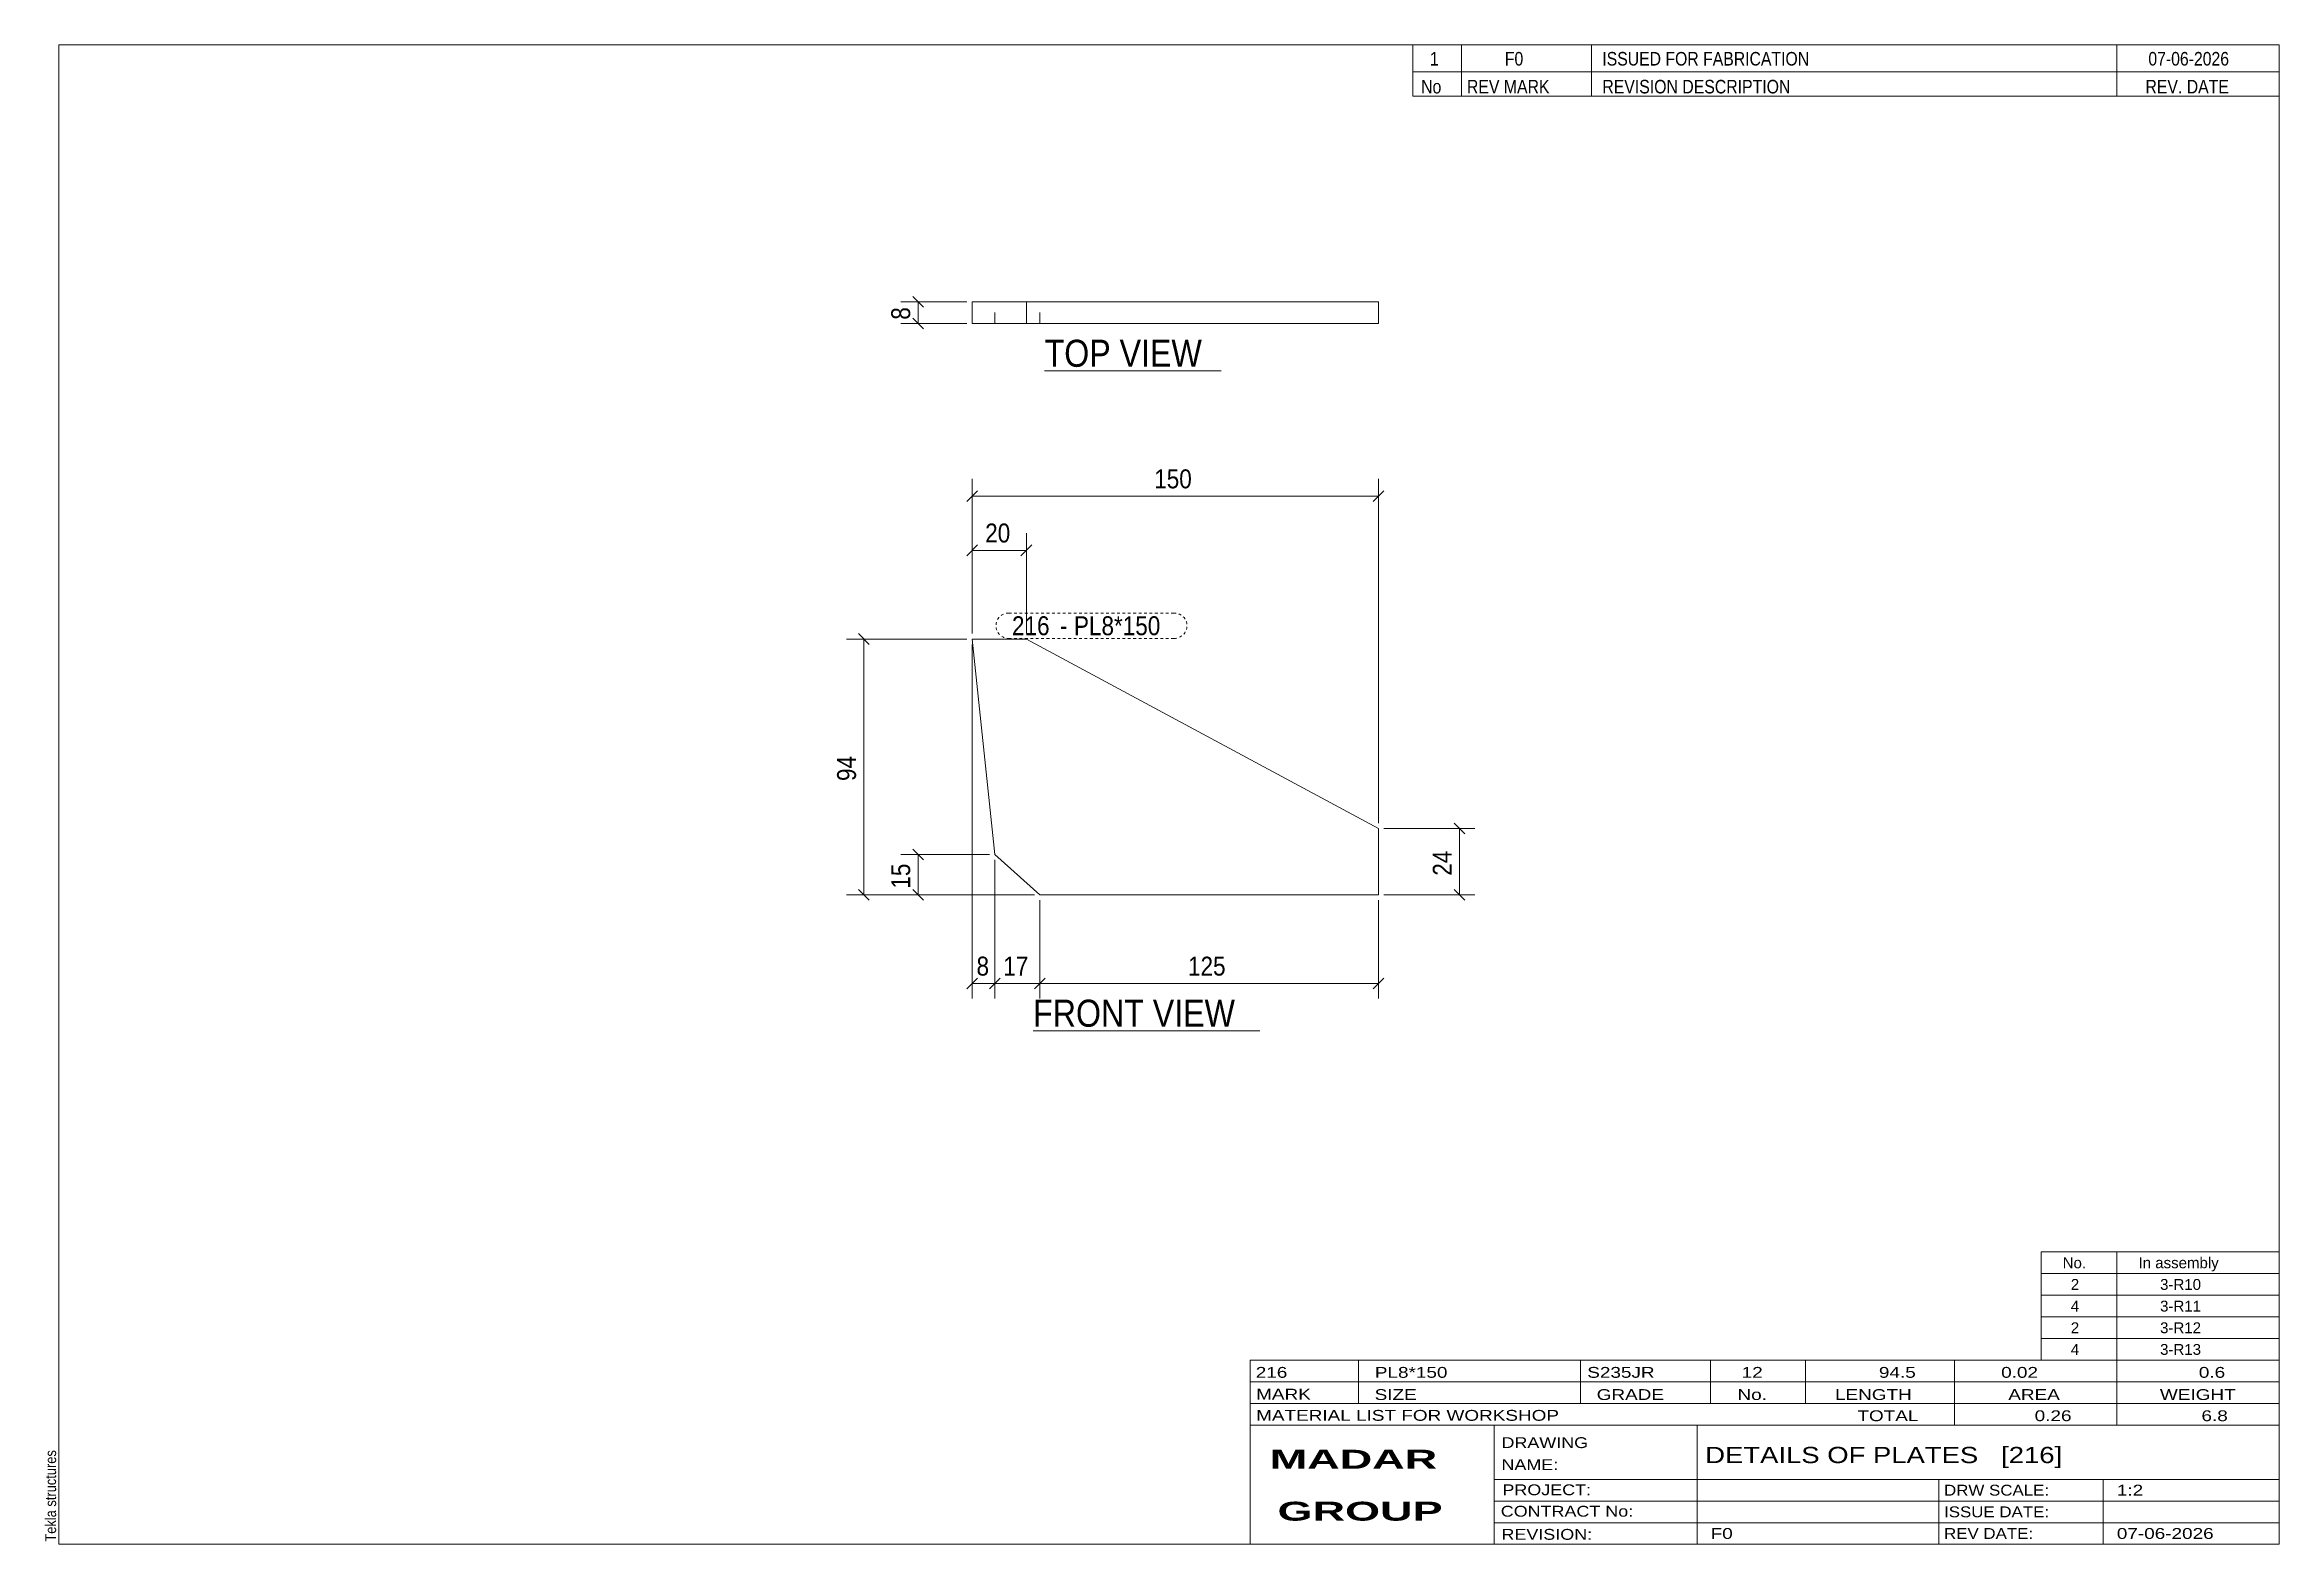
# Model space of a CAD drawing. Header units: millimetres. Extents: x 2 to 415, y 5 to 282.
import ezdxf

# ---------------------------------------------------------------- set-up
doc = ezdxf.new("R2010")
doc.units = ezdxf.units.MM
for name, pattern in [('XKITLINE00', [0]), ('XKITLINE02', [4, 2, -2]), ('XKITLINE04', [3, 0.5, -0.5, 0.5, -0.5, 0.5, -0.5])]:
    doc.linetypes.add(name, pattern=pattern)
for name, color, linetype, lineweight in [('Dimensions', 7, 'Continuous', 0), ('DrawingSheet', 5, 'Continuous', 0), ('OtherObjectType', 7, 'Continuous', 0), ('Part', 2, 'Continuous', 0), ('PartMark', 7, 'Continuous', 0)]:
    doc.layers.add(name, color=color, linetype=linetype, lineweight=lineweight)
doc.styles.add('ARIAL', font='ARIAL.TTF')
doc.styles.add('ARIAL_BOLD', font='ARIALBD.TTF')
doc.styles.add('ARIAL_NARROW', font='ARIALN.TTF')

# ---------------------------------------------------------------- blocks, each defined once
blk = doc.blocks.new('*A1')
at = {"layer": 'Part', "color": 2, "linetype": 'XKITLINE00', "lineweight": 0}
for p, q in [((177.85, 132.44), (173.65, 172.22)), ((173.65, 172.22), (183.65, 172.22)), ((248.65, 137.22), (183.65, 172.22)), ((248.65, 137.22), (248.65, 124.98)), ((186.13, 124.98), (177.85, 132.44)), ((248.65, 124.98), (186.13, 124.98))]:
    blk.add_line(p, q, dxfattribs=at)
blk = doc.blocks.new('*A2')
at = {"layer": 'Part', "color": 2, "linetype": 'XKITLINE00', "lineweight": 0}
for p, q in [((173.65, 230.5), (173.65, 234.5)), ((173.65, 234.5), (248.65, 234.5)), ((183.65, 230.5), (183.65, 234.5)), ((248.65, 234.5), (248.65, 230.5)), ((173.65, 230.5), (248.65, 230.5))]:
    blk.add_line(p, q, dxfattribs=at)
at = {"layer": 'Part', "color": 7, "linetype": 'XKITLINE02', "lineweight": 0}
for p, q in [((177.85, 230.5), (177.85, 234.5)), ((186.13, 230.5), (186.13, 234.5)), ((248.65, 230.5), (248.65, 234.5))]:
    blk.add_line(p, q, dxfattribs=at)
blk = doc.blocks.new('*A3')
at = {"layer": 'DrawingSheet', "color": 5, "linetype": 'XKITLINE00', "lineweight": 0}
for p, q in [((415, 282), (5, 282)), ((5, 282), (5, 5)), ((415, 5), (415, 282)), ((5, 5), (415, 5))]:
    blk.add_line(p, q, dxfattribs=at)
at = {"layer": 'DrawingSheet', "color": 5, "style": 'ARIAL', "width": 0.85}
blk.add_text('Tekla structures', height=2, rotation=90, dxfattribs=at).set_placement((4.5, 5.5))
blk = doc.blocks.new('*A4')
at = {"layer": 'OtherObjectType', "color": 7, "linetype": 'XKITLINE00', "lineweight": 0}
for p, q in [((371, 59), (415, 59)), ((371, 55), (371, 59)), ((385, 55), (385, 59)), ((415, 55), (415, 59)), ((371, 55), (415, 55)), ((371, 51), (371, 55)), ((385, 51), (385, 55)), ((415, 51), (415, 55)), ((371, 51), (415, 51)), ((371, 47), (371, 51)), ((385, 47), (385, 51)), ((415, 47), (415, 51)), ((371, 47), (415, 47)), ((371, 43), (371, 47)), ((385, 43), (385, 47)), ((415, 43), (415, 47)), ((371, 43), (415, 43)), ((371, 39), (371, 43)), ((385, 39), (385, 43)), ((415, 39), (415, 43)), ((371, 39), (415, 39))]:
    blk.add_line(p, q, dxfattribs=at)
at = {"layer": 'OtherObjectType', "color": 7, "style": 'ARIAL_NARROW', "width": 1.211571}
for s, p in [('No.', (375, 56)), ('In assembly', (389, 56)), ('2', (376.5, 52)), ('3-R10', (392.99, 52)), ('4', (376.5, 48)), ('3-R11', (392.99, 48)), ('2', (376.5, 44)), ('3-R12', (392.99, 44)), ('4', (376.5, 40)), ('3-R13', (392.99, 40))]:
    blk.add_text(s, height=2, dxfattribs=at).set_placement(p)
blk = doc.blocks.new('*A5')
at = {"layer": 'OtherObjectType', "color": 7, "linetype": 'XKITLINE00', "lineweight": 0}
for p, q in [((255, 282), (415, 282)), ((415, 282), (255, 282)), ((255, 282), (255, 277)), ((264, 282), (264, 277)), ((288, 282), (288, 277)), ((385, 282), (385, 277)), ((415, 282), (415, 277)), ((255, 277), (415, 277)), ((255, 277), (255, 272.5)), ((255, 277), (415, 277)), ((264, 277), (264, 272.5)), ((288, 277), (288, 272.5)), ((385, 277), (385, 272.5)), ((415, 277), (415, 272.5)), ((415, 272.5), (255, 272.5))]:
    blk.add_line(p, q, dxfattribs=at)
at = {"layer": 'OtherObjectType', "color": 7, "style": 'ARIAL_NARROW'}
for s, width, p in [('1', 1.017001, (258.16, 278.15)), ('F0', 1.017001, (272, 278.15)), ('ISSUED FOR FABRICATION', 1.017001, (290, 278.15)), ('07-06-2026', 1.017001, (390.82, 278.15)), ('No', 1.02, (256.54, 273)), ('REV MARK', 1.02, (265, 273)), ('REVISION DESCRIPTION', 1.02, (290, 273)), ('REV. DATE', 1.02, (390.28, 273))]:
    blk.add_text(s, height=2.5, dxfattribs=dict(at, width=width)).set_placement(p)
blk = doc.blocks.new('*A6')
at = {"layer": 'OtherObjectType', "color": 7, "linetype": 'XKITLINE00', "lineweight": 0}
for p, q in [((225, 39), (415, 39)), ((225, 39), (225, 35)), ((225, 39), (415, 39)), ((245, 35), (245, 39)), ((286, 35), (286, 39)), ((310, 35), (310, 39)), ((327.5, 35), (327.5, 39)), ((355, 35), (355, 39)), ((385, 35), (385, 39)), ((415, 35), (415, 39)), ((225, 35), (415, 35)), ((225, 35), (225, 5)), ((225, 35), (415, 35)), ((245, 31), (245, 35)), ((286, 31), (286, 35)), ((310, 31), (310, 35)), ((327.5, 31), (327.5, 35)), ((355, 31), (355, 35)), ((385, 31), (385, 35)), ((415, 31), (415, 35)), ((225, 31), (415, 31)), ((355, 27), (355, 31)), ((385, 27), (385, 31)), ((415, 27), (415, 31)), ((225, 27), (415, 27)), ((270, 21), (270, 27)), ((307.5, 17), (307.5, 27)), ((415, 21), (415, 27)), ((270, 21), (270, 5)), ((415, 17), (415, 21)), ((270, 17), (415, 17)), ((307.5, 5), (307.5, 17)), ((352.16, 13), (352.16, 17)), ((382.5, 5), (382.5, 17)), ((415, 13), (415, 17)), ((270, 13), (415, 13)), ((352.16, 5), (352.16, 13)), ((415, 9), (415, 13)), ((270, 9), (415, 9)), ((415, 5), (415, 9)), ((225, 5), (415, 5)), ((262.5, 5), (415, 5))]:
    blk.add_line(p, q, dxfattribs=at)
at = {"layer": 'OtherObjectType', "color": 7, "style": 'ARIAL_NARROW'}
for s, height, width, p in [('216', 2, 1.525501, (226.01, 35.76)), ('PL8*150', 2, 1.525501, (248, 35.76)), ('S235JR', 2, 1.525501, (287.22, 35.76)), ('12', 2, 1.525501, (315.73, 35.76)), ('94.5', 2, 1.525501, (341.07, 35.76)), ('0.02', 2, 1.525501, (363.64, 35.76)), ('0.6', 2, 1.525501, (400.14, 35.76)), ('MARK', 2, 1.525501, (226.08, 31.73)), ('SIZE', 2, 1.525501, (247.96, 31.66)), ('GRADE', 2, 1.525501, (288.96, 31.66)), ('No.', 2, 1.525501, (314.96, 31.66)), ('LENGTH', 2, 1.525501, (332.96, 31.66)), ('AREA', 2, 1.525501, (364.96, 31.66)), ('WEIGHT', 2, 1.525501, (392.96, 31.66)), ('MATERIAL LIST FOR WORKSHOP', 2, 1.525501, (226.08, 27.82)), ('TOTAL', 2, 1.525501, (337.1, 27.75)), ('0.26', 2, 1.525501, (369.83, 27.75)), ('6.8', 2, 1.525501, (400.63, 27.75)), ('DRAWING', 2, 1.445, (271.38, 22.78)), ('NAME:', 2, 1.445, (271.38, 18.72)), ('DETAILS OF PLATES   [216]', 3, 1.474651, (309, 20)), ('PROJECT:', 2, 1.445, (271.55, 14.07)), ('DRW SCALE:', 2, 1.36, (353.1, 14)), ('1:2', 2, 1.525501, (385, 14)), ('CONTRACT No:', 2, 1.445, (271.25, 10.11)), ('ISSUE DATE:', 2, 1.36, (353.1, 10)), ('REVISION:', 2, 1.445, (271.38, 5.84)), ('F0', 2, 1.525501, (310, 6)), ('REV DATE:', 2, 1.36, (353.1, 6)), ('07-06-2026', 2, 1.525501, (385, 6))]:
    blk.add_text(s, height=height, dxfattribs=dict(at, width=width)).set_placement(p)
at = {"layer": 'OtherObjectType', "color": 1, "style": 'ARIAL_BOLD', "width": 1.7}
for s, p in [('MADAR ', (228.58, 18.97)), ('GROUP', (230.03, 9.37))]:
    blk.add_text(s, height=3.5, dxfattribs=at).set_placement(p)
blk = doc.blocks.new('*A7')
at = {"layer": 'Dimensions', "color": 7, "linetype": 'XKITLINE00', "lineweight": 0}
for p, q in [((174.64, 199.59), (172.66, 197.61)), ((173.65, 173.22), (173.65, 201.8)), ((173.65, 198.6), (248.65, 198.6)), ((249.64, 199.59), (247.66, 197.61)), ((248.65, 138.22), (248.65, 201.8))]:
    blk.add_line(p, q, dxfattribs=at)
at = {"layer": 'Dimensions', "color": 3}
for p in [(173.65, 198.6), (248.65, 198.6)]:
    blk.add_point(p, dxfattribs=at)
at = {"layer": 'Dimensions', "color": 3, "style": 'ARIAL', "width": 0.85}
blk.add_text('150', height=3.5, dxfattribs=at).set_placement((207.26, 200.05))
blk = doc.blocks.new('*A8')
at = {"layer": 'Dimensions', "color": 7, "linetype": 'XKITLINE00', "lineweight": 0}
for p, q in [((173.65, 173.22), (173.65, 191.8)), ((183.65, 173.22), (183.65, 191.8)), ((174.64, 189.59), (172.66, 187.61)), ((173.65, 188.6), (183.65, 188.6)), ((184.64, 189.59), (182.66, 187.61))]:
    blk.add_line(p, q, dxfattribs=at)
at = {"layer": 'Dimensions', "color": 3}
for p in [(173.65, 188.6), (183.65, 188.6)]:
    blk.add_point(p, dxfattribs=at)
at = {"layer": 'Dimensions', "color": 3, "style": 'ARIAL', "width": 0.85}
blk.add_text('20', height=3.5, dxfattribs=at).set_placement((176.05, 190.05))
blk = doc.blocks.new('*A9')
at = {"layer": 'Dimensions', "color": 7, "linetype": 'XKITLINE00', "lineweight": 0}
for p, q in [((173.65, 171.22), (173.65, 105.8)), ((177.85, 131.44), (177.85, 105.8)), ((174.64, 109.59), (172.66, 107.61)), ((173.65, 108.6), (177.85, 108.6)), ((178.84, 109.59), (176.86, 107.61))]:
    blk.add_line(p, q, dxfattribs=at)
at = {"layer": 'Dimensions', "color": 3}
for p in [(173.65, 108.6), (177.85, 108.6)]:
    blk.add_point(p, dxfattribs=at)
at = {"layer": 'Dimensions', "color": 3, "style": 'ARIAL', "width": 0.85}
blk.add_text('8', height=3.5, dxfattribs=at).set_placement((174.45, 110.05))
blk = doc.blocks.new('*A10')
at = {"layer": 'Dimensions', "color": 7, "linetype": 'XKITLINE00', "lineweight": 0}
for p, q in [((177.85, 131.44), (177.85, 105.8)), ((186.13, 123.98), (186.13, 105.8)), ((178.84, 109.59), (176.86, 107.61)), ((177.85, 108.6), (186.13, 108.6)), ((187.12, 109.59), (185.14, 107.61))]:
    blk.add_line(p, q, dxfattribs=at)
at = {"layer": 'Dimensions', "color": 3}
for p in [(177.85, 108.6), (186.13, 108.6)]:
    blk.add_point(p, dxfattribs=at)
at = {"layer": 'Dimensions', "color": 3, "style": 'ARIAL', "width": 0.85}
blk.add_text('17', height=3.5, dxfattribs=at).set_placement((179.39, 110.05))
blk = doc.blocks.new('*A11')
at = {"layer": 'Dimensions', "color": 7, "linetype": 'XKITLINE00', "lineweight": 0}
for p, q in [((186.13, 123.98), (186.13, 105.8)), ((248.65, 123.98), (248.65, 105.8)), ((187.12, 109.59), (185.14, 107.61)), ((186.13, 108.6), (248.65, 108.6)), ((249.64, 109.59), (247.66, 107.61))]:
    blk.add_line(p, q, dxfattribs=at)
at = {"layer": 'Dimensions', "color": 3}
for p in [(186.13, 108.6), (248.65, 108.6)]:
    blk.add_point(p, dxfattribs=at)
at = {"layer": 'Dimensions', "color": 3, "style": 'ARIAL', "width": 0.85}
blk.add_text('125', height=3.5, dxfattribs=at).set_placement((213.5, 110.05))
blk = doc.blocks.new('*A12')
at = {"layer": 'Dimensions', "color": 7, "linetype": 'XKITLINE00', "lineweight": 0}
for p, q in [((172.65, 172.22), (150.45, 172.22)), ((152.66, 173.21), (154.64, 171.23)), ((153.65, 124.98), (153.65, 172.22)), ((185.13, 124.98), (150.45, 124.98)), ((152.66, 125.97), (154.64, 123.99))]:
    blk.add_line(p, q, dxfattribs=at)
at = {"layer": 'Dimensions', "color": 3}
for p in [(153.65, 172.22), (153.65, 124.98)]:
    blk.add_point(p, dxfattribs=at)
at = {"layer": 'Dimensions', "color": 3, "style": 'ARIAL', "width": 0.85}
blk.add_text('94', height=3.5, rotation=90.0002, dxfattribs=at).set_placement((152.2, 146))
blk = doc.blocks.new('*A13')
at = {"layer": 'Dimensions', "color": 7, "linetype": 'XKITLINE00', "lineweight": 0}
for p, q in [((249.65, 137.22), (266.45, 137.22)), ((262.66, 138.21), (264.64, 136.23)), ((263.65, 124.98), (263.65, 137.22)), ((249.65, 124.98), (266.45, 124.98)), ((262.66, 125.97), (264.64, 123.99))]:
    blk.add_line(p, q, dxfattribs=at)
at = {"layer": 'Dimensions', "color": 3}
for p in [(263.65, 137.22), (263.65, 124.98)]:
    blk.add_point(p, dxfattribs=at)
at = {"layer": 'Dimensions', "color": 3, "style": 'ARIAL', "width": 0.85}
blk.add_text('24', height=3.5, rotation=90.0002, dxfattribs=at).set_placement((262.2, 128.5))
blk = doc.blocks.new('*A14')
at = {"layer": 'Dimensions', "color": 7, "linetype": 'XKITLINE00', "lineweight": 0}
for p, q in [((176.85, 132.44), (160.45, 132.44)), ((162.66, 133.43), (164.64, 131.45)), ((163.65, 124.98), (163.65, 132.44)), ((185.13, 124.98), (160.45, 124.98)), ((162.66, 125.97), (164.64, 123.99))]:
    blk.add_line(p, q, dxfattribs=at)
at = {"layer": 'Dimensions', "color": 3}
for p in [(163.65, 132.44), (163.65, 124.98)]:
    blk.add_point(p, dxfattribs=at)
at = {"layer": 'Dimensions', "color": 3, "style": 'ARIAL', "width": 0.85}
blk.add_text('15', height=3.5, rotation=90.0002, dxfattribs=at).set_placement((162.2, 126.11))
blk = doc.blocks.new('*A15')
at = {"layer": 'PartMark', "color": 7, "linetype": 'XKITLINE04', "lineweight": 0}
for p, q in [((180.4, 177.02), (210.95, 177.02)), ((180.4, 172.32), (210.95, 172.32))]:
    blk.add_line(p, q, dxfattribs=at)
for centre, start, end in [((180.4, 174.67), 90, 270), ((210.95, 174.67), 270, 90)]:
    blk.add_arc(centre, 2.35, start, end, dxfattribs=at)
at = {"layer": 'PartMark', "color": 1, "style": 'ARIAL', "width": 0.85}
blk.add_text('216', height=3.5, dxfattribs=at).set_placement((181, 172.92))
at = {"layer": 'PartMark', "color": 3, "style": 'ARIAL', "width": 0.85}
for s, p in [('-', (189.84, 172.92)), ('PL8*150', (192.44, 172.92))]:
    blk.add_text(s, height=3.5, dxfattribs=at).set_placement(p)
blk = doc.blocks.new('*A16')
at = {"layer": 'OtherObjectType', "color": 7, "linetype": 'XKITLINE00', "lineweight": 0}
blk.add_line((184.9, 99.85), (226.75, 99.85), dxfattribs=at)
at = {"layer": 'OtherObjectType', "color": 3, "style": 'ARIAL', "width": 0.85}
blk.add_text('FRONT VIEW', height=5, dxfattribs=at).set_placement((184.9, 100.6))
blk = doc.blocks.new('*A17')
at = {"layer": 'Dimensions', "color": 7, "linetype": 'XKITLINE00', "lineweight": 0}
for p, q in [((162.66, 235.49), (164.64, 233.51)), ((172.65, 234.5), (160.45, 234.5)), ((162.66, 231.49), (164.64, 229.51)), ((163.65, 230.5), (163.65, 234.5)), ((172.65, 230.5), (160.45, 230.5))]:
    blk.add_line(p, q, dxfattribs=at)
at = {"layer": 'Dimensions', "color": 3}
for p in [(163.65, 234.5), (163.65, 230.5)]:
    blk.add_point(p, dxfattribs=at)
at = {"layer": 'Dimensions', "color": 3, "style": 'ARIAL', "width": 0.85}
blk.add_text('8', height=3.5, rotation=90.0002, dxfattribs=at).set_placement((162.2, 231.2))
blk = doc.blocks.new('*A18')
at = {"layer": 'OtherObjectType', "color": 7, "linetype": 'XKITLINE00', "lineweight": 0}
blk.add_line((187.02, 221.75), (219.63, 221.75), dxfattribs=at)
at = {"layer": 'OtherObjectType', "color": 3, "style": 'ARIAL', "width": 0.85}
blk.add_text('TOP VIEW', height=5, dxfattribs=at).set_placement((187.02, 222.5))

msp = doc.modelspace()

# ---------------------------------------------------------------- block references
at = {"lineweight": 0}
for name in ['*A3', '*A5', '*A17', '*A2', '*A18', '*A7', '*A8', '*A15', '*A12', '*A9', '*A1', '*A13', '*A14', '*A10', '*A11', '*A16', '*A4', '*A6']:
    msp.add_blockref(name, (0, 0), dxfattribs=at)

doc.saveas('drawing.dxf')
